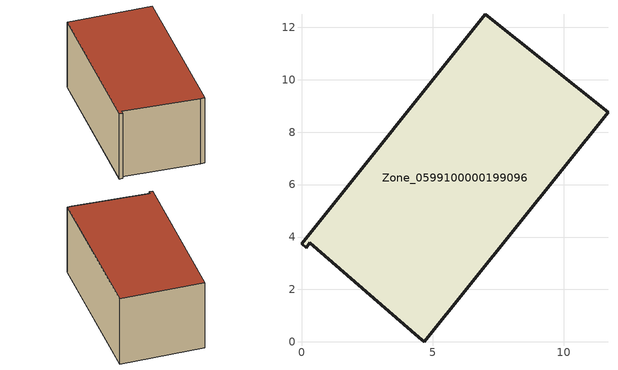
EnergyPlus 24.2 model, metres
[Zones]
Zone_0599100000199096
 floor ground (C_G): 4.47,0.17 0.31,3.77 0.18,3.6 0,3.74 7.01,12.5 11.69,8.76 4.69,0 z0.41
 wall outside (C_F): 4.69,0 11.69,8.76 7.01,12.5 0,3.74 0.18,3.6 0.31,3.77 4.47,0.17 4.69,0 z0.41:5.72
 roof outside (C_R): 0.18,3.6 0.31,3.77 4.47,0.17 4.69,0 11.69,8.76 7.01,12.5 0,3.74 z5.72
[BUILDING]
Pand.0599100000199096: North Axis=0; Terrain=City; Loads Convergence Tolerance Value=0.04; Temperature Convergence Tolerance Value=0.4; Solar Distribution=FullExterior; Maximum Number of Warmup Days=25; Minimum Number of Warmup Days=1
[Site:Location]
Rotterdam.The.Hague.AP_ZH_NLD Design_Conditions: Latitude=51.96; Longitude=4.45; Time Zone=1; Elevation=-4.5
[SITE:GROUNDTEMPERATURE:BUILDINGSURFACE]
18, 18, 18, 18, 18, 18, 18, 18, 18, 18, 18, 18
[MATERIAL] Thermal Absorptance=0.9; Solar Absorptance=0.7; Visible Absorptance=0.7
Name | Roughness | Thickness | Conductivity | Density | Specific Heat
G.TI.1975-1991 | MediumSmooth | 0.15 | 0.288461 | 540 | 1210
F.TI.1975-1991 | Rough | 0.3 | 0.230769 | 1920 | 840
R.TI.1975-1991 | MediumRough | 0.2 | 0.153846 | 1500 | 1000
[CONSTRUCTION]
C_G: G.TI.1975-1991
C_F: F.TI.1975-1991
C_R: R.TI.1975-1991
[ZONE]
Zone_0599100000199096: Type=1; Multiplier=1; Ceiling Height=Autocalculate; Volume=Autocalculate; Floor Area=autocalculate; Part of Total Floor Area=Yes
[ZONEINFILTRATION:DESIGNFLOWRATE]
Infil_Zone_0599100000199096: Zone or ZoneList or Space or SpaceList=Zone_0599100000199096; Schedule=AlwaysOn; Design Flow Rate Calculation Method=Flow/Area; Flow Rate per Floor Area=0.003; Constant Term Coefficient=1; Temperature Term Coefficient=0; Velocity Term Coefficient=0; Velocity Squared Term Coefficient=0
[HVACTEMPLATE:ZONE:IDEALLOADSAIRSYSTEM]
Zone_0599100000199096: Maximum Heating Supply Air Temperature=50; Minimum Cooling Supply Air Temperature=13; Maximum Heating Supply Air Humidity Ratio=0.0156; Minimum Cooling Supply Air Humidity Ratio=0.0077; Heating Limit=NoLimit; Cooling Limit=NoLimit; Dehumidification Control Type=ConstantSensibleHeatRatio; Cooling Sensible Heat Ratio=0.7; Dehumidification Setpoint=60; Humidification Control Type=None; Humidification Setpoint=30; Outdoor Air Method=None; Outdoor Air Flow Rate per Person=0.00944; Outdoor Air Flow Rate per Zone Floor Area=0; Outdoor Air Flow Rate per Zone=0; Demand Controlled Ventilation Type=None; Outdoor Air Economizer Type=NoEconomizer; Heat Recovery Type=None; Sensible Heat Recovery Effectiveness=0.7; Latent Heat Recovery Effectiveness=0.65
[ZONECONTROL:THERMOSTAT]
ThermostatControl_Zone_0599100000199096: Zone or ZoneList=Zone_0599100000199096; Control Type Schedule=DualSetpointControlType; Control 1=Thermostat_Zone_0599100000199096; Temperature Difference Between Cutout And Setpoint=0
[THERMOSTATSETPOINT:DUALSETPOINT]
Thermostat_Zone_0599100000199096: Heating Setpoint Temperature Schedule=HeatingSetpoint_Zone_0599100000199096; Cooling Setpoint Temperature Schedule=CoolingSetpoint_Zone_0599100000199096
[SCHEDULE:COMPACT]
HeatingSetpoint_Zone_0599100000199096: Through: 12/31, For: AllDays, Until: 24:00, 21
CoolingSetpoint_Zone_0599100000199096: Through: 12/31, For: AllDays, Until: 24:00, 24
DualSetpointControlType: Through: 12/31, For: AllDays, Until: 24:00, 4
AlwaysOn: Through: 12/31, For: AllDays, Until: 24:00, 1
